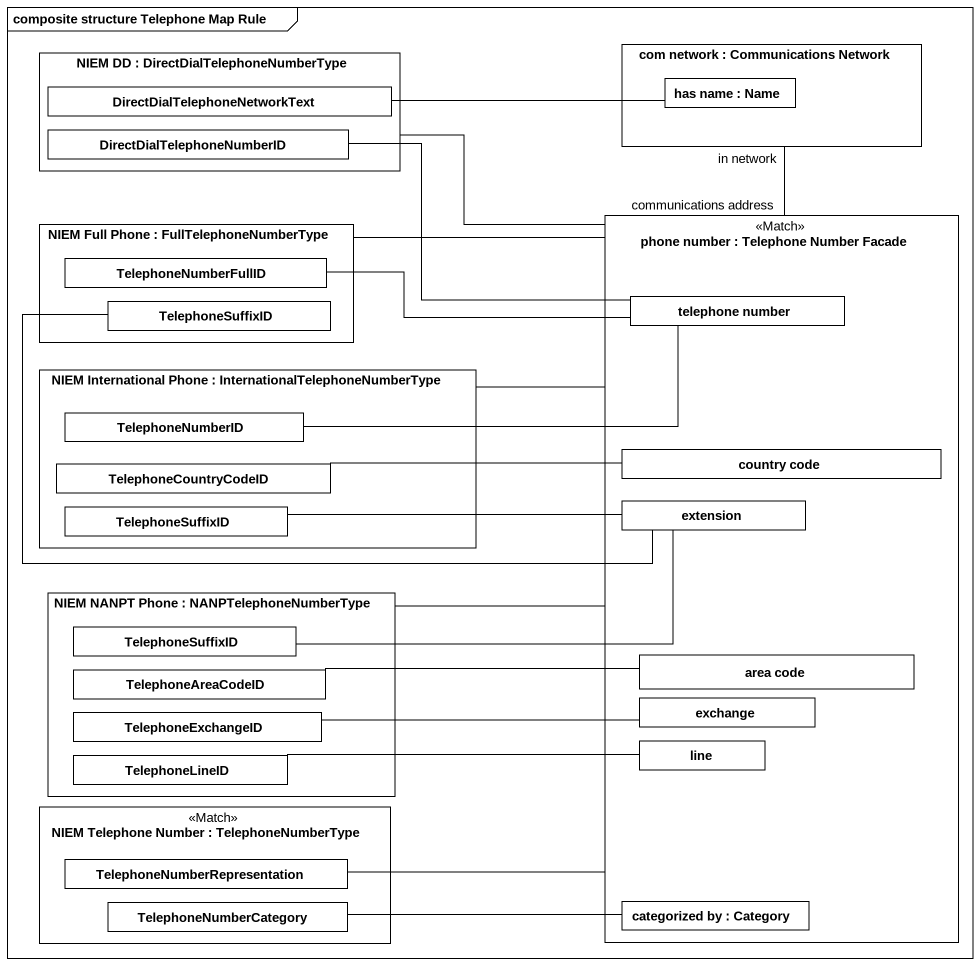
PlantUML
@startuml
mainframe composite structure Telephone Map Rule
rectangle "NIEM DD : DirectDialTelephoneNumberType" as NIEM_DD {
  rectangle "DirectDialTelephoneNetworkText" as DirectDialTelephoneNetworkTe
  rectangle DirectDialTelephoneNumberID
}
rectangle "com network : Communications Network" as com_network {
  rectangle "has name : Name" as has_name
}
rectangle "NIEM Full Phone : FullTelephoneNumberType" as NIEM_Full_Phone {
  rectangle TelephoneNumberFullID
  rectangle TelephoneSuffixID
}
rectangle "phone number : Telephone Number Facade" as phone_number <<Match>> {
  rectangle "telephone number" as telephone_number
  rectangle "country code" as country_code
  rectangle extension
  rectangle "area code" as area_code
  rectangle exchange
  rectangle line
  rectangle "categorized by : Category" as categorized_by
}
rectangle "NIEM International Phone : InternationalTelephoneNumberType" as NIEM_International_Phone {
  rectangle TelephoneNumberID
  rectangle TelephoneCountryCodeID
  rectangle "TelephoneSuffixID" as TelephoneSuffixID_2
}
rectangle "NIEM NANPT Phone : NANPTelephoneNumberType" as NIEM_NANPT_Phone {
  rectangle TelephoneAreaCodeID
  rectangle "TelephoneSuffixID" as TelephoneSuffixID_3
  rectangle TelephoneExchangeID
  rectangle TelephoneLineID
}
rectangle "NIEM Telephone Number : TelephoneNumberType" as NIEM_Telephone_Number <<Match>> {
  rectangle "TelephoneNumberRepresentation" as TelephoneNumberRepresentatio
  rectangle TelephoneNumberCategory
}
NIEM_DD -- phone_number
DirectDialTelephoneNetworkTe -right- has_name
DirectDialTelephoneNumberID -right- telephone_number
NIEM_Full_Phone -right- phone_number
phone_number "communications address" -up- "in network" com_network
TelephoneNumberFullID -right- telephone_number
TelephoneSuffixID -right- extension
NIEM_International_Phone -right- phone_number
TelephoneNumberID -right- telephone_number
TelephoneCountryCodeID -right- country_code
TelephoneSuffixID_2 -right- extension
NIEM_NANPT_Phone -right- phone_number
TelephoneAreaCodeID -right- area_code
TelephoneSuffixID_3 -right- extension
TelephoneExchangeID -right- exchange
TelephoneLineID -right- line
TelephoneNumberRepresentatio -right- phone_number
TelephoneNumberCategory -right- categorized_by
@enduml
